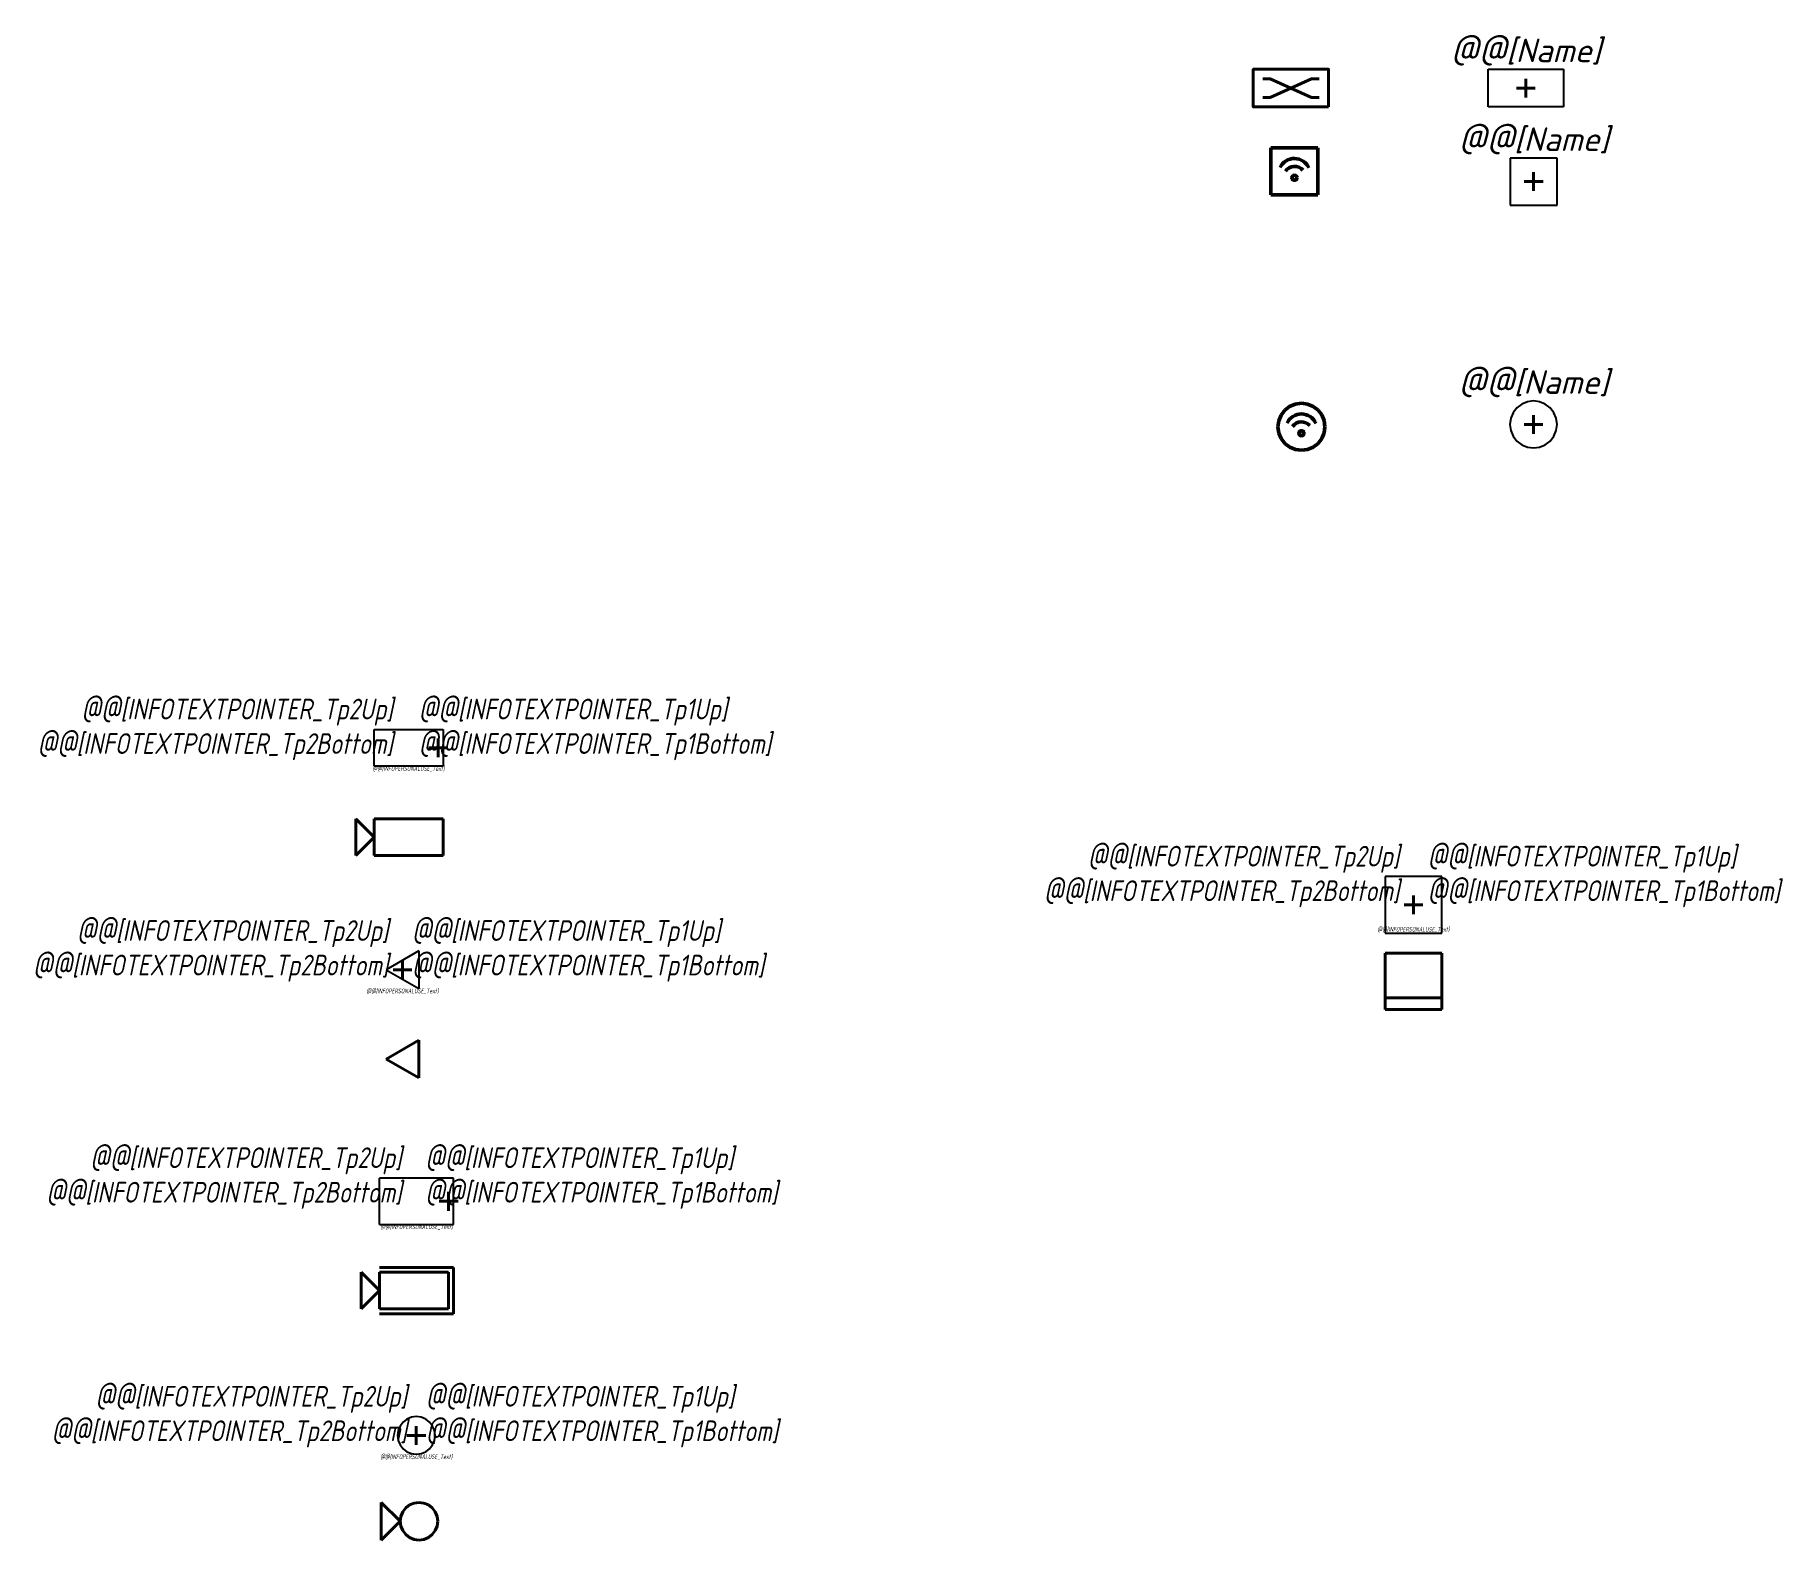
# Model space of a CAD drawing. Extents: x 146 to 332, y -51 to 109.
import ezdxf
from ezdxf.enums import TextEntityAlignment as Align

# ---------------------------------------------------------------- set-up
doc = ezdxf.new("R2010")
doc.units = 0
doc.layers.add('!!!комп', color=4, linetype='Continuous', lineweight=50)
doc.layers.add('EL_DEVICE', color=1, linetype='Continuous', lineweight=40)
doc.layers.add('EL_DEVICE_DISABLED', color=3, linetype='Continuous', lineweight=25, plot=False)
doc.layers.add('EL_DEVICE_NAME', color=7, linetype='Continuous')
doc.layers.add('SYS_DEVICE_BORDER', color=7, linetype='Continuous')
doc.styles.add('R2_5', font='isocpeur.ttf', dxfattribs={"width": 0.8, "oblique": 12, "height": 2.2})
doc.styles.add('VEBISOCPEUR2_5', font='isocpeur.ttf', dxfattribs={"width": 0.8, "oblique": 12, "height": 2.2})

# ---------------------------------------------------------------- blocks, each defined once
blk = doc.blocks.new('SS_NETWORKSWITCH')
at = {"layer": 'EL_DEVICE', "ltscale": 100}
blk.add_lwpolyline([(4, -2), (-4, -2), (-4, 2), (4, 2)], close=True, dxfattribs=at)
for points in [[(3, 1), (2.2, 1), (-2.2, -1), (-3, -1)], [(3, -1), (2.2, -1), (-2.2, 1), (-3, 1)]]:
    blk.add_lwpolyline(points, dxfattribs=at)
blk = doc.blocks.new('DEVICE_CONNECTOR_SQUARE')
at = {"layer": 'EL_DEVICE'}
for p, q in [((-1, 0), (1, 0)), ((0, 1), (0, -1))]:
    blk.add_line(p, q, dxfattribs=at)
blk = doc.blocks.new('DEVICE_SS_NETWORKSWITCH')
at = {"layer": 'SYS_DEVICE_BORDER'}
for p, q in [((-4, 2), (4, 2)), ((-4, -2), (-4, 2)), ((4, 2), (4, -2)), ((4, -2), (-4, -2))]:
    blk.add_line(p, q, dxfattribs=at)
at = {"ltscale": 100}
blk.add_blockref('DEVICE_CONNECTOR_SQUARE', (0, 0), dxfattribs=at)
at = {"layer": 'EL_DEVICE_NAME', "style": 'R2_5', "oblique": 15}
blk.add_text('@@[Name]', height=2.5, dxfattribs=at).set_placement((0, 2.75), align=Align.CENTER)
blk = doc.blocks.new('SS_NETWIFI')
at = {"layer": '!!!комп', "color": 1, "linetype": 'Continuous'}
for p, q in [((2.5, 2.5), (-2.5, 2.5)), ((-2.5, 2.5), (-2.5, -2.5)), ((2.5, -2.5), (2.5, 2.5)), ((-2.5, -2.5), (2.5, -2.5))]:
    blk.add_line(p, q, dxfattribs=at)
at = {"layer": '!!!комп', "color": 1, "linetype": 'Continuous', "ltscale": 50}
blk.add_circle((0.01, -0.68), 0.267, dxfattribs=at)
for centre, radius, start, end in [((0, -0.31), 1.67, 23.4791, 155.2492), ((0.01, -0.68), 1.2, 41.8962, 143.893)]:
    blk.add_arc(centre, radius, start, end, dxfattribs=at)
blk = doc.blocks.new('DEVICE_SS_NETWIFI')
at = {"layer": 'SYS_DEVICE_BORDER'}
for p, q in [((2.5, 2.5), (-2.5, 2.5)), ((-2.5, 2.5), (-2.5, -2.5)), ((2.5, -2.5), (2.5, 2.5)), ((-2.5, -2.5), (2.5, -2.5))]:
    blk.add_line(p, q, dxfattribs=at)
at = {"ltscale": 100}
blk.add_blockref('DEVICE_CONNECTOR_SQUARE', (0, 0), dxfattribs=at)
at = {"layer": 'EL_DEVICE_NAME', "style": 'R2_5', "oblique": 15}
blk.add_text('@@[Name]', height=2.5, dxfattribs=at).set_placement((0, 3.25), align=Align.CENTER)
blk = doc.blocks.new('DEVICE_VEB_SS_CCTV_IPCAMIN')
at = {"layer": 'SYS_DEVICE_BORDER'}
for p, q in [((-0.52, 1.93), (-1, 1.73)), ((0, 2), (-0.52, 1.93)), ((0.52, 1.93), (0, 2)), ((1, 1.73), (0.52, 1.93)), ((-1.93, 0.52), (-2, 0)), ((-2, 0), (-1.93, -0.52)), ((-1.73, 1), (-1.93, 0.52)), ((-1.41, 1.41), (-1.73, 1)), ((-1, 1.73), (-1.41, 1.41)), ((1.41, 1.41), (1, 1.73)), ((1.73, 1), (1.41, 1.41)), ((1.93, 0.52), (1.73, 1)), ((2, 0), (1.93, 0.52)), ((1.93, -0.52), (2, 0)), ((-1.93, -0.52), (-1.73, -1)), ((-1.73, -1), (-1.41, -1.41)), ((-1.41, -1.41), (-1, -1.73)), ((-1, -1.73), (-0.52, -1.93)), ((0.52, -1.93), (1, -1.73)), ((1, -1.73), (1.41, -1.41)), ((1.41, -1.41), (1.73, -1)), ((1.73, -1), (1.93, -0.52)), ((-0.52, -1.93), (0, -2)), ((0, -2), (0.52, -1.93))]:
    blk.add_line(p, q, dxfattribs=at)
at = {"layer": 'EL_DEVICE', "ltscale": 100}
blk.add_blockref('DEVICE_CONNECTOR_SQUARE', (0, 0), dxfattribs=at)
at = {"layer": 'EL_DEVICE_DISABLED', "style": 'VEBISOCPEUR2_5', "oblique": 12, "width": 0.7}
blk.add_text('@@[INFOPERSONALUSE_Text]', height=0.5, dxfattribs=at).set_placement((0, -2), align=Align.TOP_CENTER)
at = {"layer": 'EL_DEVICE_NAME', "color": 0, "char_height": 2.2, "style": 'VEBISOCPEUR2_5'}
for s, insert, attachment_point in [('@@[INFOTEXTPOINTER_Tp2Up]\\P@@[INFOTEXTPOINTER_Tp2Bottom]', (-1, 2), 6), ('@@[INFOTEXTPOINTER_Tp1Up]\\P@@[INFOTEXTPOINTER_Tp1Bottom]', (1, 2), 4)]:
    blk.add_mtext_dynamic_manual_height_columns(s, width=12.8281, gutter_width=1, heights=[0], dxfattribs=dict(at, insert=insert, attachment_point=attachment_point))
blk = doc.blocks.new('VEB_SS_CCTV_IPCAMIN')
at = {"layer": 'EL_DEVICE'}
for p, q in [((-4, -2), (-4, 2)), ((-4, 2), (-2, 0)), ((-0.52, 1.93), (-1, 1.73)), ((0, 2), (-0.52, 1.93)), ((0.52, 1.93), (0, 2)), ((1, 1.73), (0.52, 1.93)), ((-1.93, 0.52), (-2, 0)), ((-2, 0), (-1.93, -0.52)), ((-1.73, 1), (-1.93, 0.52)), ((-1.41, 1.41), (-1.73, 1)), ((-1, 1.73), (-1.41, 1.41)), ((1.41, 1.41), (1, 1.73)), ((1.73, 1), (1.41, 1.41)), ((1.93, 0.52), (1.73, 1)), ((2, 0), (1.93, 0.52)), ((1.93, -0.52), (2, 0)), ((-2, 0), (-4, -2)), ((-1.93, -0.52), (-1.73, -1)), ((-1.73, -1), (-1.41, -1.41)), ((-1.41, -1.41), (-1, -1.73)), ((-1, -1.73), (-0.52, -1.93)), ((0.52, -1.93), (1, -1.73)), ((1, -1.73), (1.41, -1.41)), ((1.41, -1.41), (1.73, -1)), ((1.73, -1), (1.93, -0.52)), ((-0.52, -1.93), (0, -2)), ((0, -2), (0.52, -1.93))]:
    blk.add_line(p, q, dxfattribs=at)
blk = doc.blocks.new('DEVICE_SS_NETWIFICEILING')
at = {"layer": 'SYS_DEVICE_BORDER'}
for p, q in [((-1.25, 2.17), (-1.77, 1.77)), ((-0.65, 2.41), (-1.25, 2.17)), ((0, 2.5), (-0.65, 2.41)), ((0.65, 2.41), (0, 2.5)), ((1.25, 2.17), (0.65, 2.41)), ((1.77, 1.77), (1.25, 2.17)), ((-2.41, 0.65), (-2.5, 0)), ((-2.17, 1.25), (-2.41, 0.65)), ((-1.77, 1.77), (-2.17, 1.25)), ((2.17, 1.25), (1.77, 1.77)), ((2.41, 0.65), (2.17, 1.25)), ((2.5, 0), (2.41, 0.65)), ((-2.5, 0), (-2.41, -0.65)), ((-2.41, -0.65), (-2.17, -1.25)), ((-2.17, -1.25), (-1.77, -1.77)), ((-1.77, -1.77), (-1.25, -2.17)), ((1.25, -2.17), (1.77, -1.77)), ((1.77, -1.77), (2.17, -1.25)), ((2.17, -1.25), (2.41, -0.65)), ((2.41, -0.65), (2.5, 0)), ((-1.25, -2.17), (-0.65, -2.41)), ((-0.65, -2.41), (0, -2.5)), ((0, -2.5), (0.65, -2.41)), ((0.65, -2.41), (1.25, -2.17))]:
    blk.add_line(p, q, dxfattribs=at)
at = {"ltscale": 100}
blk.add_blockref('DEVICE_CONNECTOR_SQUARE', (0, 0), dxfattribs=at)
at = {"layer": 'EL_DEVICE_NAME', "style": 'R2_5', "oblique": 15}
blk.add_text('@@[Name]', height=2.5, dxfattribs=at).set_placement((0, 3.25), align=Align.CENTER)
blk = doc.blocks.new('SS_NETWIFICEILING')
at = {"layer": '!!!комп', "color": 1, "linetype": 'Continuous'}
for p, q in [((-1.25, 2.16), (-1.77, 1.76)), ((-0.65, 2.41), (-1.25, 2.16)), ((0, 2.5), (-0.65, 2.41)), ((0.65, 2.42), (0, 2.5)), ((1.25, 2.17), (0.65, 2.42)), ((1.77, 1.77), (1.25, 2.17)), ((-2.41, 0.64), (-2.49, -0.01)), ((-2.16, 1.24), (-2.41, 0.64)), ((-1.77, 1.76), (-2.16, 1.24)), ((2.17, 1.26), (1.77, 1.77)), ((2.42, 0.66), (2.17, 1.26)), ((2.51, 0.01), (2.42, 0.66)), ((2.43, -0.64), (2.51, 0.01)), ((-2.49, -0.01), (-2.4, -0.66)), ((-2.4, -0.66), (-2.15, -1.26)), ((-2.15, -1.26), (-1.75, -1.77)), ((-1.75, -1.77), (-1.23, -2.17)), ((1.27, -2.16), (1.78, -1.76)), ((1.78, -1.76), (2.18, -1.24)), ((2.18, -1.24), (2.43, -0.64)), ((-1.23, -2.17), (-0.63, -2.42)), ((-0.63, -2.42), (0.02, -2.5)), ((0.02, -2.5), (0.66, -2.41)), ((0.66, -2.41), (1.27, -2.16))]:
    blk.add_line(p, q, dxfattribs=at)
at = {"layer": '!!!комп', "color": 1, "linetype": 'Continuous', "ltscale": 50}
blk.add_circle((0.01, -0.68), 0.267, dxfattribs=at)
for centre, radius, start, end in [((0, -0.31), 1.67, 23.4791, 155.2492), ((0.01, -0.68), 1.2, 41.8962, 143.893)]:
    blk.add_arc(centre, radius, start, end, dxfattribs=at)
blk = doc.blocks.new('DEVICE_VEB_SS_NET_RJ45')
at = {"layer": 'SYS_DEVICE_BORDER'}
for p, q in [((1.73, 2), (-1.73, 0)), ((1.73, 2), (1.73, -2)), ((-1.73, 0), (1.73, -2))]:
    blk.add_line(p, q, dxfattribs=at)
at = {"layer": 'EL_DEVICE'}
blk.add_blockref('DEVICE_CONNECTOR_SQUARE', (0, 0), dxfattribs=at)
at = {"layer": 'EL_DEVICE_DISABLED', "style": 'VEBISOCPEUR2_5', "oblique": 12, "width": 0.7}
blk.add_text('@@[INFOPERSONALUSE_Text]', height=0.5, dxfattribs=at).set_placement((0, -2), align=Align.TOP_CENTER)
at = {"layer": 'EL_DEVICE_NAME', "color": 0, "char_height": 2.2, "style": 'VEBISOCPEUR2_5'}
for s, insert, attachment_point in [('@@[INFOTEXTPOINTER_Tp2Up]\\P@@[INFOTEXTPOINTER_Tp2Bottom]', (-1.5, 2), 6), ('@@[INFOTEXTPOINTER_Tp1Up]\\P@@[INFOTEXTPOINTER_Tp1Bottom]', (1, 2), 4)]:
    blk.add_mtext_dynamic_manual_height_columns(s, width=12.8281, gutter_width=1, heights=[0], dxfattribs=dict(at, insert=insert, attachment_point=attachment_point))
blk = doc.blocks.new('VEB_SS_NET_RJ45')
at = {"layer": 'EL_DEVICE'}
for p, q in [((1.73, 2), (-1.73, 0)), ((1.73, 2), (1.73, -2)), ((-1.73, 0), (1.73, -2))]:
    blk.add_line(p, q, dxfattribs=at)
blk = doc.blocks.new('DEVICE_VEB_SS_CCTV_VCAM')
at = {"layer": 'SYS_DEVICE_BORDER'}
for p, q in [((-7.33, 1.95), (0, 1.95)), ((-7.33, -1.95), (-7.33, 1.95)), ((0, 1.95), (0, -1.95)), ((0, -1.95), (-7.33, -1.95))]:
    blk.add_line(p, q, dxfattribs=at)
at = {"layer": 'EL_DEVICE', "ltscale": 100}
blk.add_blockref('DEVICE_CONNECTOR_SQUARE', (-0.51, 0), dxfattribs=at)
at = {"layer": 'EL_DEVICE_DISABLED', "style": 'VEBISOCPEUR2_5', "oblique": 12, "width": 0.7}
blk.add_text('@@[INFOPERSONALUSE_Text]', height=0.5, dxfattribs=at).set_placement((-3.67, -1.95), align=Align.TOP_CENTER)
at = {"layer": 'EL_DEVICE_NAME', "color": 0, "char_height": 2.2, "style": 'VEBISOCPEUR2_5'}
for s, insert, attachment_point in [('@@[INFOTEXTPOINTER_Tp2Up]\\P@@[INFOTEXTPOINTER_Tp2Bottom]', (-5.33, 1.95), 6), ('@@[INFOTEXTPOINTER_Tp1Up]\\P@@[INFOTEXTPOINTER_Tp1Bottom]', (-2.59, 1.95), 4)]:
    blk.add_mtext_dynamic_manual_height_columns(s, width=12.8281, gutter_width=1, heights=[0], dxfattribs=dict(at, insert=insert, attachment_point=attachment_point))
blk = doc.blocks.new('DEVICE_VEB_SS_CCTV_VCAMTC')
at = {"layer": 'SYS_DEVICE_BORDER'}
for p, q in [((0, 2.46), (-7.85, 2.46)), ((-7.85, -2.46), (-7.85, 2.46)), ((0, -2.46), (0, 2.46)), ((-7.85, -2.46), (0, -2.46))]:
    blk.add_line(p, q, dxfattribs=at)
at = {"layer": 'EL_DEVICE', "ltscale": 100}
blk.add_blockref('DEVICE_CONNECTOR_SQUARE', (-0.51, 0), dxfattribs=at)
at = {"layer": 'EL_DEVICE_DISABLED', "style": 'VEBISOCPEUR2_5', "oblique": 12, "width": 0.7}
blk.add_text('@@[INFOPERSONALUSE_Text]', height=0.5, dxfattribs=at).set_placement((-3.92, -2.46), align=Align.TOP_CENTER)
at = {"layer": 'EL_DEVICE_NAME', "color": 0, "char_height": 2.2, "style": 'VEBISOCPEUR2_5'}
for s, insert, attachment_point in [('@@[INFOTEXTPOINTER_Tp2Up]\\P@@[INFOTEXTPOINTER_Tp2Bottom]', (-5.5, 2.46), 6), ('@@[INFOTEXTPOINTER_Tp1Up]\\P@@[INFOTEXTPOINTER_Tp1Bottom]', (-3, 2.46), 4)]:
    blk.add_mtext_dynamic_manual_height_columns(s, width=12.8281, gutter_width=1, heights=[0], dxfattribs=dict(at, insert=insert, attachment_point=attachment_point))
blk = doc.blocks.new('VEB_SS_CCTV_VCAM')
at = {"layer": 'EL_DEVICE'}
for p, q in [((-9.28, -1.95), (-9.28, 1.95)), ((-9.28, 1.95), (-7.33, 0)), ((-7.33, 1.95), (0, 1.95)), ((-7.33, -1.95), (-7.33, 1.95)), ((0, 1.95), (0, -1.95)), ((-7.33, 0), (-9.28, -1.95)), ((0, -1.95), (-7.33, -1.95))]:
    blk.add_line(p, q, dxfattribs=at)
blk = doc.blocks.new('VEB_SS_CCTV_VCAMTC')
at = {"layer": 'EL_DEVICE'}
for p, q in [((-9.79, -1.95), (-9.79, 1.95)), ((-9.79, 1.95), (-7.85, 0)), ((0, 2.46), (-7.85, 2.46)), ((-7.85, 1.95), (-0.51, 1.95)), ((-7.85, -1.95), (-7.85, 1.95)), ((-0.51, 1.95), (-0.51, -1.95)), ((0, -2.46), (0, 2.46)), ((-7.85, 0), (-9.79, -1.95)), ((-0.51, -1.95), (-7.85, -1.95)), ((-7.85, -2.46), (0, -2.46))]:
    blk.add_line(p, q, dxfattribs=at)
blk = doc.blocks.new('DEVICE_VEB_SS_NET_19rack600x600')
at = {"layer": 'SYS_DEVICE_BORDER'}
for p, q in [((3, 3), (-3, 3)), ((-3, 3), (-3, -3)), ((3, -3), (3, 3)), ((-3, -3), (3, -3))]:
    blk.add_line(p, q, dxfattribs=at)
at = {"layer": 'EL_DEVICE', "ltscale": 100}
blk.add_blockref('DEVICE_CONNECTOR_SQUARE', (0, 0), dxfattribs=at)
at = {"layer": 'EL_DEVICE_DISABLED', "style": 'VEBISOCPEUR2_5', "oblique": 12, "width": 0.7}
blk.add_text('@@[INFOPERSONALUSE_Text]', height=0.5, dxfattribs=at).set_placement((0, -3), align=Align.BOTTOM_CENTER)
at = {"layer": 'EL_DEVICE_NAME', "color": 0, "char_height": 2.2, "style": 'VEBISOCPEUR2_5'}
for s, insert, attachment_point in [('@@[INFOTEXTPOINTER_Tp2Up]\\P@@[INFOTEXTPOINTER_Tp2Bottom]', (-1.5, 3), 6), ('@@[INFOTEXTPOINTER_Tp1Up]\\P@@[INFOTEXTPOINTER_Tp1Bottom]', (1.5, 3), 4)]:
    blk.add_mtext_dynamic_manual_height_columns(s, width=12.8281, gutter_width=1, heights=[0], dxfattribs=dict(at, insert=insert, attachment_point=attachment_point))
blk = doc.blocks.new('VEB_SS_NET_19rack600x600')
at = {"layer": 'EL_DEVICE', "color": 0, "linetype": 'Continuous', "lineweight": -2}
for p, q in [((3, 3), (-3, 3)), ((-3, 3), (-3, -3)), ((3, -3), (3, 3)), ((-3, -1.75), (3, -1.75)), ((-3, -3), (3, -3))]:
    blk.add_line(p, q, dxfattribs=at)

msp = doc.modelspace()

# ---------------------------------------------------------------- block references
for name, p in [('DEVICE_SS_NETWORKSWITCH', (304.5, 103.36)), ('SS_NETWORKSWITCH', (279.55, 103.36)), ('DEVICE_SS_NETWIFI', (305.34, 93.43)), ('SS_NETWIFI', (279.92, 94.52)), ('DEVICE_SS_NETWIFICEILING', (305.32, 67.63)), ('SS_NETWIFICEILING', (280.66, 67.38))]:
    msp.add_blockref(name, p)
at = {"layer": 'EL_DEVICE', "ltscale": 100}
for name, p in [('DEVICE_VEB_SS_CCTV_VCAM', (189.47, 33.28)), ('VEB_SS_CCTV_VCAM', (189.47, 23.78)), ('DEVICE_VEB_SS_CCTV_VCAMTC', (190.57, -14.89)), ('VEB_SS_CCTV_VCAMTC', (190.57, -24.38))]:
    msp.add_blockref(name, p, dxfattribs=at)
at = {"layer": 'EL_DEVICE'}
for name, p in [('DEVICE_VEB_SS_NET_19rack600x600', (292.57, 16.6)), ('DEVICE_VEB_SS_NET_RJ45', (185.16, 9.7)), ('VEB_SS_NET_19rack600x600', (292.57, 8.48)), ('VEB_SS_NET_RJ45', (185.16, 0.21)), ('DEVICE_VEB_SS_CCTV_IPCAMIN', (186.63, -39.77)), ('VEB_SS_CCTV_IPCAMIN', (186.91, -48.88))]:
    msp.add_blockref(name, p, dxfattribs=at)

doc.saveas('drawing.dxf')
